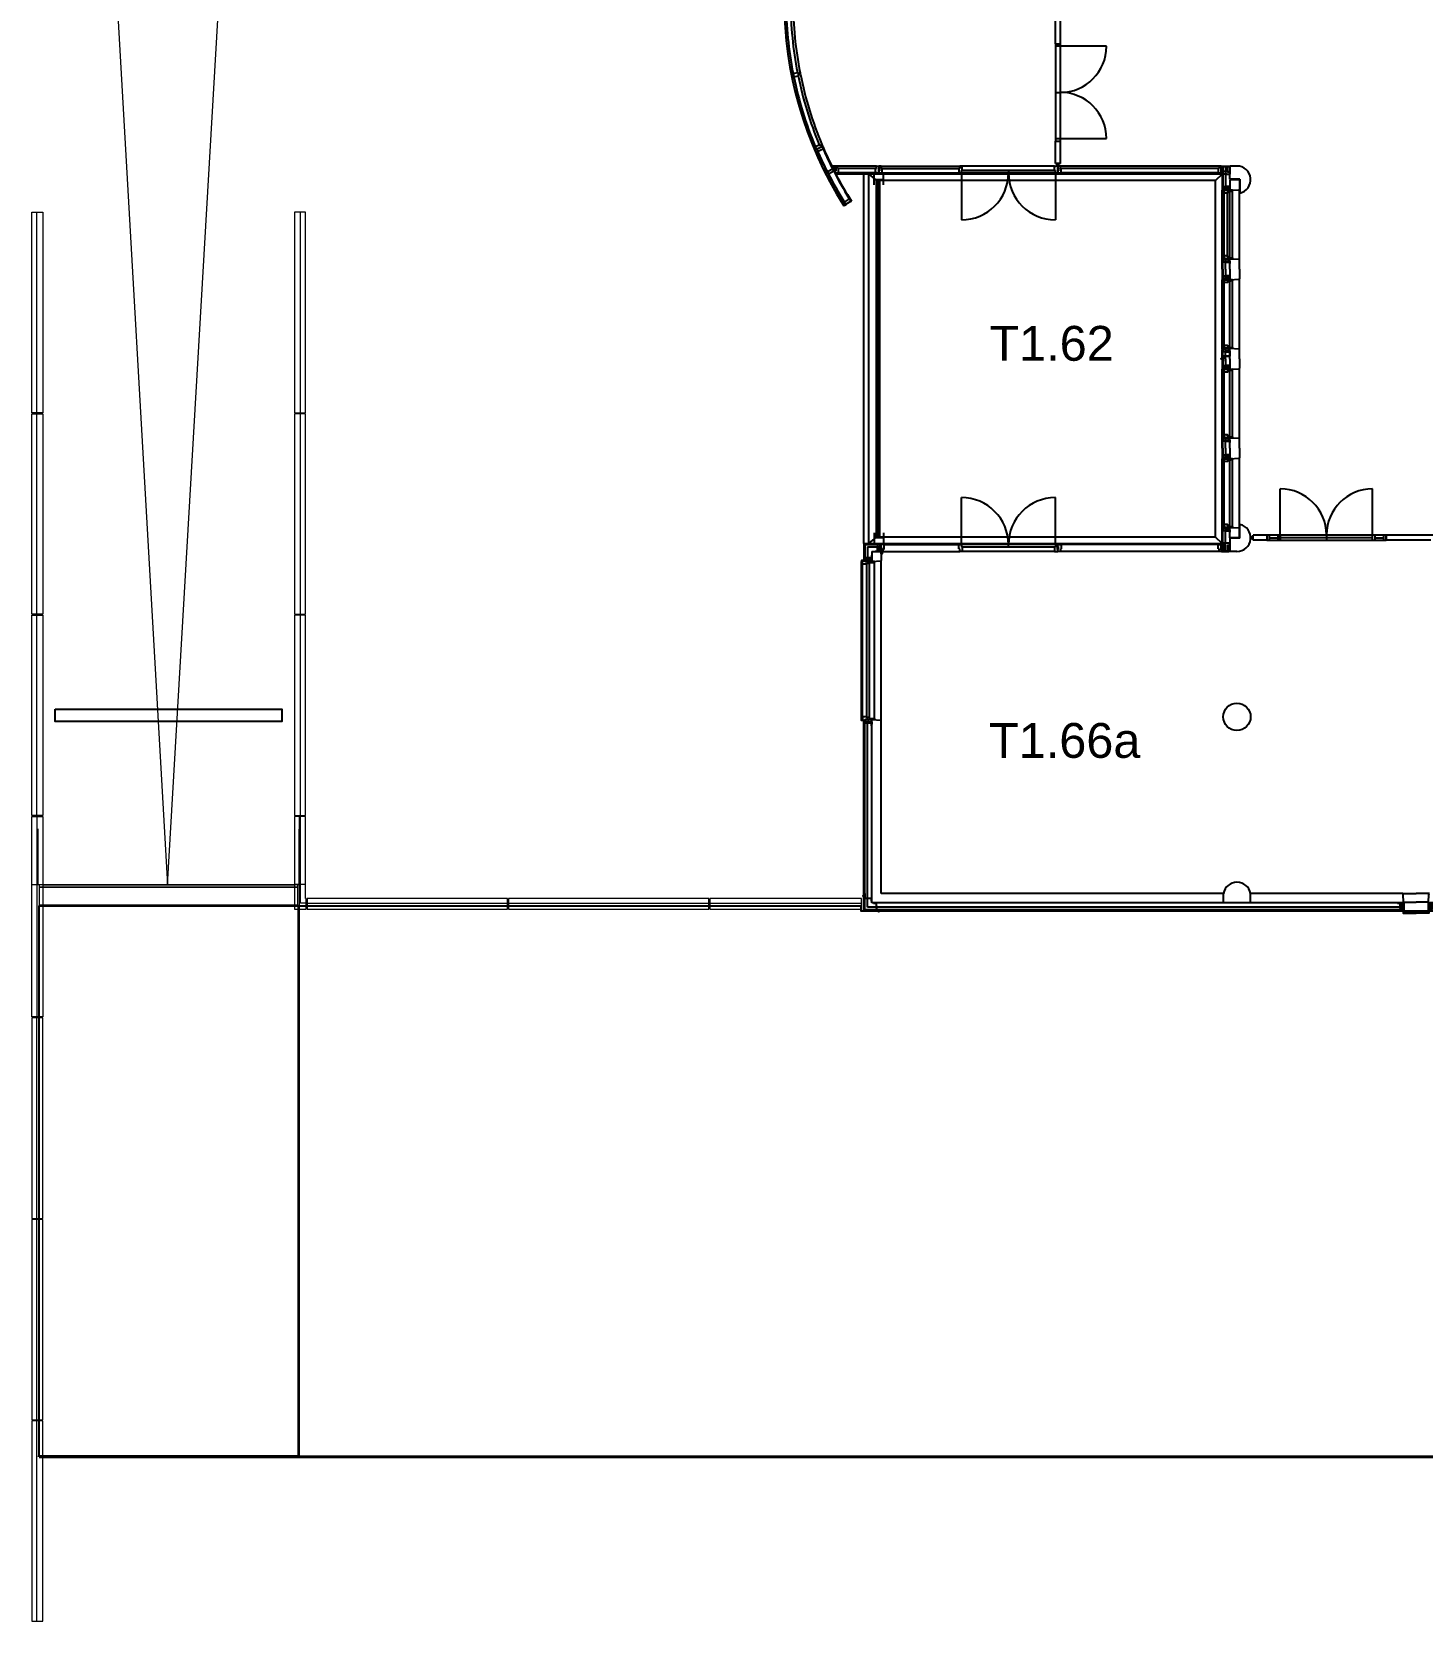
# Model space of a CAD drawing. Header units: millimetres. Extents: x 23647 to 142943, y 5934 to 71269.
# Drawn here: x 23647 to 51602, y 5934 to 37894 of the extents above; entities that cross this region are included whole.
import ezdxf
from ezdxf.enums import TextEntityAlignment as Align

# ---------------------------------------------------------------- set-up
doc = ezdxf.new("R2010")
doc.units = ezdxf.units.MM
doc.layers.get('0').update_dxf_attribs({"linetype": 'CONTINUOUS'})
for name, color, linetype in [('AL2100_BUITENWANDEN', 3, 'CONTINUOUS'), ('AL2200_BINNENWANDEN', 2, 'CONTINUOUS'), ('AL2400_TRAPPEN', 1, 'CONTINUOUS'), ('AL2700_DAKEN', 8, 'CONTINUOUS'), ('AL2800_KONSTRUKTIES', 1, 'CONTINUOUS'), ('AL3100_BUITENWANDOPENING', 1, 'CONTINUOUS'), ('AL3200_BINNENWANDOPENING', 1, 'CONTINUOUS'), ('AL3500_TOEBEHOREN-KOZIJNEN', 1, 'CONTINUOUS'), ('AL4600_RUIMTENUMMERS', 2, 'CONTINUOUS')]:
    doc.layers.add(name, color=color, linetype=linetype)
doc.layers.add('AL2300-VLOEREN', color=8, linetype='CONTINUOUS', lineweight=0)
doc.layers.add('AL9000-TERREIN', color=8, linetype='CONTINUOUS', lineweight=0)
doc.styles.add('Arial', font='arial.ttf')

# ---------------------------------------------------------------- blocks, each defined once
blk = doc.blocks.new('23E')
at = {"layer": 'AL2100_BUITENWANDEN'}
for p, q in [((-260, -10), (-270, 0)), ((-312.5, -272.5), (-332.5, -272.5)), ((-250, -190), (-260, -10)), ((-300, -327), (-300, -350)), ((-300, -350), (-280, -327)), ((-300, -327), (-280, -350)), ((-280, -327), (-280, -350)), ((-270, -332), (-270, -350)), ((-240, -400), (0, -400))]:
    blk.add_line(p, q, dxfattribs=at)
for points in [[(-375, -195), (-325, -195), (-325, -295)], [(-320, -250), (-320, -327), (-260, -327)], [(-285, -303), (-260, -303), (-260, -400), (-240, -400)]]:
    blk.add_lwpolyline(points, dxfattribs=at)
at = {"layer": 'AL3100_BUITENWANDOPENING'}
for p, q in [((-270, 0), (0, 0)), ((-247, -180), (0, -180)), ((-210, -379), (0, -379))]:
    blk.add_line(p, q, dxfattribs=at)
for points in [[(-295, -240), (-298, -240), (-298, -193), (-345, -193), (-345, -190), (-295, -190)], [(-295, -300), (-295, -190), (-280, -190), (-280, -200), (-265, -200), (-265, -190), (-250, -190), (-250, -210), (-260, -210), (-260, -220), (-250, -220), (-250, -300)], [(-210, -379), (-250, -379), (-250, -180), (-247, -180), (-247, -376), (-210, -376)]]:
    blk.add_lwpolyline(points, close=True, dxfattribs=at)
at = {"layer": 'AL3500_TOEBEHOREN-KOZIJNEN'}
blk.add_lwpolyline([(-265, -200), (-265, -190), (-280, -190), (-280, -200)], close=True, dxfattribs=at)
blk = doc.blocks.new('AH28HA20')
for points in [[(-100, 95), (100, 95)], [(0, -95), (0, 95)], [(-100, -95), (100, -95)]]:
    blk.add_lwpolyline(points)
blk = doc.blocks.new('23-1')
for p, q in [((-42.5, -279.5), (-22.5, -300)), ((-42.5, -300), (-22.5, -279.5)), ((-42.5, -279.5), (-42.5, -300)), ((-22.5, -279.5), (-22.5, -300)), ((-15, -282), (-15, -300)), ((15, -282), (15, -300)), ((22.5, -279.5), (22.5, -300)), ((42.5, -279.5), (22.5, -300)), ((22.5, -279.5), (42.5, -300)), ((42.5, -222.5), (62.5, -222.5)), ((42.5, -279.5), (42.5, -300))]:
    blk.add_line(p, q)
for points in [[(50, -200), (50, -277), (-50, -277)], [(105, -145), (55, -145), (55, -245)]]:
    blk.add_lwpolyline(points)
blk.add_lwpolyline([(-50, -279.5), (-5, -279.5), (-5, -316, 0.4142136), (-1, -320), (1, -320, 0.4142136), (5, -316), (5, -279.5), (50, -279.5)], format="xyb")

msp = doc.modelspace()

# ---------------------------------------------------------------- linework, layer by layer
at = {"layer": 'AL2100_BUITENWANDEN'}
for p, q in [((47647, 35184), (47647, 34754)), ((47737, 34929), (47737, 35194)), ((47877, 35194), (47737, 35194)), ((40377, 27604), (40377, 35034)), ((40662, 34919), (40662, 27719)), ((40692, 34919), (40692, 27719)), ((47595, 35069), (47577, 35069)), ((47577, 35039), (47600, 35059)), ((47600, 35039), (47577, 35059)), ((47600, 35059), (47577, 35059)), ((47600, 35039), (47577, 35039)), ((47595, 35069), (47595, 34739)), ((47602, 35094), (47647, 35094)), ((47654, 35036), (47654, 35016)), ((47937, 34929), (47737, 34929)), ((47927, 34919), (47737, 34919)), ((47737, 34919), (47737, 34709)), ((47927, 34919), (47927, 34729)), ((47937, 34929), (47937, 34650)), ((47600, 34769), (47577, 34749)), ((47577, 34769), (47600, 34749)), ((47600, 34769), (47577, 34769)), ((47600, 34749), (47577, 34749)), ((47595, 34739), (47577, 34739)), ((47577, 33329), (47577, 34709)), ((47654, 34771), (47654, 34791)), ((47737, 34709), (47917, 34719)), ((47917, 34719), (47927, 34729)), ((47927, 33309), (47927, 34729)), ((47595, 33299), (47577, 33299)), ((47600, 33269), (47577, 33289)), ((47577, 33269), (47600, 33289)), ((47600, 33289), (47577, 33289)), ((47600, 33269), (47577, 33269)), ((47595, 33119), (47595, 33299)), ((47647, 33119), (47647, 33284)), ((47654, 33266), (47654, 33246)), ((47737, 33329), (47917, 33319)), ((47737, 33119), (47737, 33329)), ((47917, 33319), (47927, 33309)), ((47927, 33119), (47927, 33309)), ((47600, 32969), (47577, 32969)), ((47577, 32969), (47600, 32949)), ((47600, 32969), (47577, 32949)), ((47600, 32949), (47577, 32949)), ((47595, 32939), (47577, 32939)), ((47595, 33119), (47595, 32939)), ((47647, 33119), (47647, 32954)), ((47654, 32971), (47654, 32991)), ((47737, 33119), (47737, 32909)), ((47917, 32919), (47927, 32929)), ((47927, 33119), (47927, 32929)), ((47927, 31509), (47927, 32929)), ((47577, 31529), (47577, 32909)), ((47737, 32909), (47917, 32919)), ((47595, 31499), (47577, 31499)), ((47600, 31469), (47577, 31489)), ((47577, 31469), (47600, 31489)), ((47600, 31489), (47577, 31489)), ((47600, 31469), (47577, 31469)), ((47597, 31341), (47577, 31361)), ((47597, 31361), (47577, 31341)), ((47597, 31361), (47577, 31361)), ((47597, 31341), (47577, 31341)), ((47595, 31334), (47577, 31334)), ((47595, 31334), (47595, 31499)), ((47647, 31319), (47647, 31484)), ((47654, 31466), (47654, 31446)), ((47654, 31361), (47654, 31381)), ((47654, 31376), (47654, 31356)), ((47737, 31529), (47917, 31519)), ((47737, 31319), (47737, 31529)), ((47917, 31519), (47927, 31509)), ((47927, 31319), (47927, 31509)), ((47595, 31304), (47577, 31304)), ((47597, 31296), (47577, 31296)), ((47577, 31276), (47597, 31296)), ((47597, 31276), (47577, 31296)), ((47597, 31276), (47577, 31276)), ((47600, 31169), (47577, 31169)), ((47577, 31169), (47600, 31149)), ((47600, 31169), (47577, 31149)), ((47600, 31149), (47577, 31149)), ((47595, 31139), (47577, 31139)), ((47577, 29729), (47577, 31109)), ((47595, 31304), (47595, 31139)), ((47647, 31319), (47647, 31154)), ((47654, 31171), (47654, 31191)), ((47737, 31319), (47737, 31109)), ((47737, 31109), (47917, 31119)), ((47917, 31119), (47927, 31129)), ((47927, 31319), (47927, 31129)), ((47927, 29709), (47927, 31129)), ((47737, 29729), (47917, 29719)), ((47737, 29519), (47737, 29729)), ((47595, 29699), (47577, 29699)), ((47600, 29669), (47577, 29689)), ((47577, 29669), (47600, 29689)), ((47600, 29689), (47577, 29689)), ((47600, 29669), (47577, 29669)), ((47595, 29519), (47595, 29699)), ((47595, 29519), (47595, 29339)), ((47647, 29519), (47647, 29684)), ((47647, 29519), (47647, 29354)), ((47654, 29666), (47654, 29646)), ((47737, 29519), (47737, 29309)), ((47917, 29719), (47927, 29709)), ((47927, 29519), (47927, 29709)), ((47927, 29519), (47927, 29329)), ((47600, 29369), (47577, 29369)), ((47577, 29369), (47600, 29349)), ((47600, 29369), (47577, 29349)), ((47600, 29349), (47577, 29349)), ((47595, 29339), (47577, 29339)), ((47654, 29371), (47654, 29391)), ((47737, 29309), (47917, 29319)), ((47917, 29319), (47927, 29329)), ((47927, 27909), (47927, 29329)), ((47595, 27899), (47577, 27899)), ((47600, 27889), (47577, 27889)), ((47577, 27869), (47600, 27889)), ((47600, 27869), (47577, 27889)), ((47600, 27869), (47577, 27869)), ((47595, 27569), (47595, 27899)), ((47647, 27454), (47647, 27884)), ((47654, 27866), (47654, 27846)), ((47737, 27719), (47737, 27929)), ((47737, 27929), (47917, 27919)), ((47917, 27919), (47927, 27909)), ((47927, 27719), (47927, 27909)), ((47937, 27709), (47937, 27987)), ((40377, 27604), (40377, 27274)), ((40377, 27604), (40697, 27604)), ((40395, 27586), (40395, 27274)), ((40395, 27586), (40697, 27586)), ((40447, 27534), (40447, 27289)), ((40447, 27534), (40682, 27534)), ((40664, 27526), (40644, 27526)), ((40667, 27581), (40667, 27604)), ((40667, 27581), (40687, 27604)), ((40667, 27604), (40687, 27581)), ((40687, 27581), (40687, 27604)), ((40697, 27586), (40697, 27604)), ((40727, 27604), (47577, 27604)), ((47600, 27599), (47577, 27599)), ((47600, 27599), (47577, 27579)), ((47577, 27599), (47600, 27579)), ((47600, 27579), (47577, 27579)), ((47595, 27569), (47577, 27569)), ((47602, 27544), (47647, 27544)), ((47654, 27601), (47654, 27621)), ((47927, 27719), (47737, 27719)), ((47737, 27709), (47737, 27444)), ((47937, 27709), (47737, 27709)), ((40327, 24064), (40327, 27244)), ((40400, 27304), (40377, 27284)), ((40377, 27304), (40400, 27284)), ((40400, 27304), (40377, 27304)), ((40400, 27284), (40377, 27284)), ((40395, 27274), (40377, 27274)), ((40454, 27306), (40454, 27326)), ((40537, 27444), (40537, 27244)), ((40537, 27444), (40727, 27444)), ((40537, 27244), (40717, 27254)), ((40717, 27254), (40727, 27264)), ((40727, 27444), (40727, 27264)), ((40727, 24044), (40727, 27264)), ((47877, 27444), (47737, 27444)), ((40395, 24034), (40377, 24034)), ((40377, 20534), (40377, 24034)), ((40400, 24004), (40377, 24024)), ((40377, 24004), (40400, 24024)), ((40400, 24024), (40377, 24024)), ((40400, 24004), (40377, 24004)), ((40395, 20534), (40395, 24034)), ((40447, 20289), (40447, 24019)), ((40454, 24001), (40454, 23981)), ((40537, 24064), (40717, 24054)), ((40537, 20379), (40537, 24064)), ((40717, 24054), (40727, 24044)), ((40727, 20569), (40727, 24044)), ((40377, 20219), (40377, 20504)), ((40395, 20237), (40395, 20504)), ((47606, 20569), (40727, 20569)), ((47606, 20379), (47606, 20569)), ((51207, 20569), (48147, 20569)), ((48147, 20379), (48147, 20569)), ((40662, 20219), (40377, 20219)), ((40662, 20237), (40395, 20237)), ((51182, 20289), (40447, 20289)), ((47606, 20379), (40537, 20379)), ((51207, 20237), (40692, 20237)), ((51207, 20219), (40692, 20219)), ((48147, 20379), (47606, 20379)), ((51227, 20379), (48147, 20379))]:
    msp.add_line(p, q, dxfattribs=at)
for points in [[(47577, 35069), (47577, 34739)], [(47677, 35029), (47600, 35029), (47600, 35079)], [(47732, 34974), (47732, 35024), (47632, 35024)], [(47644, 34754), (47644, 34729), (47577, 34729), (47577, 34709)], [(47677, 34779), (47600, 34779), (47600, 34729)], [(47732, 34834), (47732, 34784), (47632, 34784)], [(47644, 33284), (47644, 33309), (47577, 33309), (47577, 33329)], [(47577, 33119), (47577, 33299)], [(47677, 33259), (47600, 33259), (47600, 33309)], [(47732, 33204), (47732, 33254), (47632, 33254)], [(47577, 33119), (47577, 32939)], [(47644, 32954), (47644, 32929), (47577, 32929), (47577, 32909)], [(47677, 32979), (47600, 32979), (47600, 32929)], [(47732, 33034), (47732, 32984), (47632, 32984)], [(47644, 31484), (47644, 31509), (47577, 31509), (47577, 31529)], [(47577, 31334), (47577, 31499)], [(47677, 31459), (47600, 31459), (47600, 31509)], [(47677, 31369), (47600, 31369), (47600, 31269)], [(47732, 31404), (47732, 31454), (47632, 31454)], [(47732, 31424), (47732, 31374), (47632, 31374)], [(47732, 31314), (47732, 31364), (47632, 31364)], [(47577, 31304), (47577, 31139)], [(47644, 31154), (47644, 31129), (47577, 31129), (47577, 31109)], [(47677, 31179), (47600, 31179), (47600, 31129)], [(47732, 31234), (47732, 31184), (47632, 31184)], [(47644, 29684), (47644, 29709), (47577, 29709), (47577, 29729)], [(47577, 29519), (47577, 29699)], [(47577, 29519), (47577, 29339)], [(47677, 29659), (47600, 29659), (47600, 29709)], [(47732, 29604), (47732, 29654), (47632, 29654)], [(47732, 29434), (47732, 29384), (47632, 29384)], [(47644, 29354), (47644, 29329), (47577, 29329), (47577, 29309)], [(47677, 29379), (47600, 29379), (47600, 29329)], [(47644, 27884), (47644, 27909), (47577, 27909), (47577, 27929)], [(47577, 27569), (47577, 27899)], [(47677, 27859), (47600, 27859), (47600, 27909)], [(47732, 27804), (47732, 27854), (47632, 27854)], [(40602, 27449), (40652, 27449), (40652, 27549)], [(40657, 27504), (40657, 27581), (40707, 27581)], [(40682, 27537), (40707, 27537), (40707, 27604), (40727, 27604)], [(47677, 27609), (47600, 27609), (47600, 27559)], [(47732, 27664), (47732, 27614), (47632, 27614)], [(40404, 27289), (40404, 27264), (40327, 27264), (40327, 27244)], [(40477, 27314), (40400, 27314), (40400, 27264)], [(40532, 27369), (40532, 27319), (40432, 27319)], [(40404, 24019), (40404, 24044), (40327, 24044), (40327, 24064)], [(40477, 23994), (40400, 23994), (40400, 24044)], [(40532, 23939), (40532, 23989), (40432, 23989)]]:
    msp.add_lwpolyline(points, dxfattribs=at)
msp.add_lwpolyline([(47597, 31269), (47597, 31314), (47561, 31314, -0.414214), (47557, 31318), (47557, 31320, -0.414214), (47561, 31324), (47597, 31324), (47597, 31369)], format="xyb", dxfattribs=at)
msp.add_circle((47877, 24119), 275, dxfattribs=at)
for centre, start, end in [((47877, 34919), 282.6023, 90), ((47877, 27719), 270, 77.3977), ((47877, 20519), 10.4757, 169.5243)]:
    msp.add_arc(centre, 275, start, end, dxfattribs=at)
at = {"layer": 'AL2200_BINNENWANDEN'}
for p, q in [((44226, 37652), (44226, 38844)), ((44326, 37652), (44326, 38844)), ((44226, 37652), (44326, 37652)), ((44226, 35244), (44226, 35697)), ((44226, 35697), (44326, 35697)), ((44326, 35244), (44326, 35697)), ((44326, 35244), (44226, 35244)), ((44258, 35194), (44258, 35244)), ((44294, 35193), (44294, 35244)), ((48202, 27737), (48151, 27737)), ((48202, 27701), (48151, 27701)), ((48477, 27769), (48202, 27769)), ((48202, 27669), (48202, 27769)), ((48477, 27669), (48202, 27669)), ((48477, 27769), (48477, 27669)), ((53552, 27769), (50877, 27769)), ((50877, 27769), (50877, 27669)), ((51777, 27669), (50877, 27669))]:
    msp.add_line(p, q, dxfattribs=at)
at = {"layer": 'AL2300-VLOEREN'}
msp.add_line((23767, 9254), (29027, 9254), dxfattribs=at)
for points in [[(29027, 9254), (29027, 20741), (29027, 22134)], [(23797, 20741), (23777, 20741), (23777, 21866)], [(29017, 21861), (29017, 20741), (28997, 20741)], [(28997, 20691), (28997, 20741), (23797, 20741), (23797, 20691), (28997, 20691)], [(28997, 20339), (28997, 20691), (23797, 20691), (23797, 20339), (28997, 20339)], [(28997, 20339), (28997, 9254)], [(61917, 20219), (69577, 20219), (69577, 9169), (69367, 9169), (69367, 9254), (28997, 9254)], [(29027, 9254), (109430, 9254)]]:
    msp.add_lwpolyline(points, dxfattribs=at)
at = {"layer": 'AL2400_TRAPPEN'}
msp.add_line((47577, 34869), (47577, 27869), dxfattribs=at)
at = {"layer": 'AL2700_DAKEN'}
for p, q in [((40477, 27604), (40477, 35034)), ((40477, 35034), (40627, 34905)), ((40627, 27733), (40627, 34905)), ((40662, 34905), (40627, 34905)), ((47448, 34905), (40692, 34905)), ((47577, 35034), (47448, 34905)), ((47448, 27733), (47448, 34905)), ((40477, 27604), (40627, 27733)), ((40662, 27733), (40627, 27733)), ((47448, 27733), (40692, 27733)), ((47577, 27604), (47448, 27733))]:
    msp.add_line(p, q, dxfattribs=at)
at = {"layer": 'AL2800_KONSTRUKTIES', "ltscale": 0.2}
msp.add_lwpolyline([(24117, 24274), (28677, 24274), (28677, 24024), (24117, 24024)], close=True, dxfattribs=at)
at = {"layer": 'AL2800_KONSTRUKTIES', "color": 9}
for points in [[(28997, 9254), (23797, 9254), (23797, 20319), (40317, 20319), (40317, 20219), (55377, 20219), (55377, 20319), (61917, 20319), (61917, 20219)], [(23797, 9234), (69347, 9234), (69347, 9149), (95097, 9149)]]:
    msp.add_lwpolyline(points, dxfattribs=at)
at = {"layer": 'AL3100_BUITENWANDOPENING'}
for p, q in [((38954, 37056), (39040, 37073)), ((38967, 36990), (39053, 37008)), ((39043, 37057), (39094, 37067)), ((39050, 37024), (39100, 37034)), ((39397, 35587), (39478, 35622)), ((39423, 35525), (39433, 35529)), ((39427, 35516), (39437, 35520)), ((39429, 35539), (39538, 35585)), ((39448, 35493), (39558, 35539)), ((39485, 35606), (39532, 35626)), ((39542, 35576), (39551, 35580)), ((39546, 35567), (39555, 35571)), ((39789, 35194), (39729, 35194)), ((39734, 35184), (39809, 35095)), ((39799, 35184), (39734, 35184)), ((39799, 35184), (39779, 35095)), ((39789, 35194), (39789, 35184)), ((39849, 35194), (39799, 35194)), ((39799, 35194), (39799, 35154)), ((40627, 35194), (39849, 35194)), ((39849, 35143), (39849, 35194)), ((40627, 35194), (40677, 35194)), ((40627, 35143), (40627, 35194)), ((40677, 35194), (40677, 35154)), ((40727, 35194), (40677, 35194)), ((40727, 35194), (42305, 35194)), ((40727, 35143), (40727, 35194)), ((42355, 35194), (42305, 35194)), ((42305, 35194), (42305, 35143)), ((44210, 35194), (42355, 35194)), ((42355, 35106), (42355, 35194)), ((44210, 35106), (44210, 35194)), ((44210, 35194), (44277, 35194)), ((44327, 35194), (44277, 35194)), ((44277, 35194), (44277, 35154)), ((47517, 35194), (44327, 35194)), ((44327, 35143), (44327, 35194)), ((47557, 35194), (47517, 35194)), ((47517, 35194), (47517, 35143)), ((47557, 35174), (47557, 35194)), ((47567, 35174), (47557, 35174)), ((47557, 35074), (47557, 35164)), ((47557, 35164), (47567, 35164)), ((47567, 35194), (47722, 35194)), ((47567, 35194), (47567, 35184)), ((47567, 35184), (47722, 35184)), ((47567, 35164), (47567, 35174)), ((47722, 35184), (47722, 35194)), ((39748, 35132), (39642, 35078)), ((39771, 35088), (39665, 35034)), ((39799, 35095), (39779, 35095)), ((39809, 35154), (39799, 35154)), ((39799, 35095), (39799, 35055)), ((39799, 35095), (39809, 35095)), ((39799, 35055), (39866, 35055)), ((39809, 35154), (39809, 35095)), ((47577, 35034), (39810, 35034)), ((39866, 35143), (39849, 35143)), ((40610, 35143), (39866, 35143)), ((39866, 35055), (39866, 35143)), ((40610, 35055), (39866, 35055)), ((40610, 35055), (40610, 35143)), ((40610, 35143), (40627, 35143)), ((40677, 35055), (40610, 35055)), ((40667, 35154), (40667, 35095)), ((40667, 35154), (40677, 35154)), ((40677, 35095), (40667, 35095)), ((40687, 35154), (40677, 35154)), ((40677, 35095), (40677, 35055)), ((40677, 35095), (40687, 35095)), ((40677, 35055), (40744, 35055)), ((40687, 35154), (40687, 35095)), ((40744, 35143), (40727, 35143)), ((40744, 35143), (42288, 35143)), ((40744, 35055), (40744, 35143)), ((40744, 35055), (42288, 35055)), ((42288, 35143), (42288, 35055)), ((42305, 35143), (42288, 35143)), ((42288, 35055), (42338, 35055)), ((42338, 35055), (42338, 35106)), ((42338, 35106), (42355, 35106)), ((44227, 35055), (42338, 35055)), ((42338, 35055), (42338, 34110)), ((44210, 35106), (42355, 35106)), ((43282, 35106), (43282, 35055)), ((44227, 35106), (44210, 35106)), ((44227, 35055), (44227, 35106)), ((44277, 35055), (44227, 35055)), ((44227, 35055), (44227, 34110)), ((44267, 35154), (44267, 35095)), ((44267, 35154), (44277, 35154)), ((44277, 35095), (44267, 35095)), ((44287, 35154), (44277, 35154)), ((44277, 35095), (44287, 35095)), ((44277, 35095), (44277, 35055)), ((44277, 35055), (44344, 35055)), ((44287, 35154), (44287, 35095)), ((44344, 35143), (44327, 35143)), ((47500, 35143), (44344, 35143)), ((44344, 35055), (44344, 35143)), ((47500, 35055), (44344, 35055)), ((47500, 35143), (47500, 35055)), ((47517, 35143), (47500, 35143)), ((47500, 35055), (47567, 35055)), ((47567, 35074), (47557, 35074)), ((47567, 35055), (47567, 35074)), ((39985, 34471), (40086, 34534)), ((47623, 33386), (47623, 34652)), ((47686, 33386), (47686, 34652)), ((47737, 33369), (47737, 34669)), ((47787, 33347), (47787, 34690)), ((40008, 34415), (39973, 34394)), ((40008, 34415), (40017, 34421)), ((40011, 34429), (40113, 34491)), ((40025, 34426), (40110, 34478)), ((40118, 34483), (40127, 34488)), ((47623, 31586), (47623, 32852)), ((47737, 31569), (47737, 32869)), ((47787, 31547), (47787, 32890)), ((47623, 29786), (47623, 31052)), ((47737, 29769), (47737, 31069)), ((47787, 29747), (47787, 31090)), ((47577, 27929), (47577, 29309)), ((47623, 27986), (47623, 29252)), ((47737, 27969), (47737, 29269)), ((47787, 27947), (47787, 29290)), ((42338, 27583), (42338, 28527)), ((44227, 27583), (44227, 28527)), ((40784, 27583), (42288, 27583)), ((42288, 27583), (42338, 27583)), ((42288, 27495), (42288, 27583)), ((42305, 27495), (42288, 27495)), ((42305, 27444), (42305, 27495)), ((44227, 27583), (42338, 27583)), ((42338, 27583), (42338, 27532)), ((42338, 27532), (42355, 27532)), ((44210, 27532), (42355, 27532)), ((42355, 27532), (42355, 27444)), ((43282, 27532), (43282, 27583)), ((44227, 27532), (44210, 27532)), ((44210, 27532), (44210, 27444)), ((44227, 27583), (44227, 27532)), ((44277, 27583), (44227, 27583)), ((44277, 27543), (44267, 27543)), ((44267, 27484), (44267, 27543)), ((44277, 27543), (44277, 27583)), ((44277, 27583), (44344, 27583)), ((44277, 27543), (44287, 27543)), ((44287, 27484), (44287, 27543)), ((44344, 27495), (44327, 27495)), ((44327, 27495), (44327, 27444)), ((47500, 27583), (44344, 27583)), ((44344, 27583), (44344, 27495)), ((47500, 27583), (47567, 27583)), ((47500, 27495), (47500, 27583)), ((47517, 27495), (47500, 27495)), ((47517, 27444), (47517, 27495)), ((47567, 27564), (47557, 27564)), ((47557, 27564), (47557, 27474)), ((47567, 27583), (47567, 27564)), ((40348, 24121), (40348, 27187)), ((40436, 24121), (40436, 27187)), ((40537, 27241), (40487, 27241)), ((40487, 27225), (40587, 27225)), ((40487, 24104), (40487, 27204)), ((40587, 27244), (40537, 27241)), ((40587, 27225), (40587, 27244)), ((40587, 24082), (40587, 27225)), ((40767, 27444), (42305, 27444)), ((42355, 27444), (42305, 27444)), ((44210, 27444), (42355, 27444)), ((44210, 27444), (44277, 27444)), ((44267, 27484), (44277, 27484)), ((44277, 27444), (44277, 27484)), ((44287, 27484), (44277, 27484)), ((44327, 27444), (44277, 27444)), ((47517, 27444), (44327, 27444)), ((47557, 27444), (47517, 27444)), ((47557, 27474), (47567, 27474)), ((47567, 27464), (47557, 27464)), ((47557, 27464), (47557, 27444)), ((47567, 27474), (47567, 27464)), ((47567, 27454), (47722, 27454)), ((47567, 27444), (47567, 27454)), ((47567, 27444), (47722, 27444)), ((47722, 27454), (47722, 27444)), ((40487, 24082), (40587, 24082)), ((40537, 24067), (40487, 24067)), ((40587, 24063), (40537, 24067)), ((40587, 24082), (40587, 24063))]:
    msp.add_line(p, q, dxfattribs=at)
for points in [[(47557, 35174), (47567, 35174), (47567, 35164), (47557, 35164), (47557, 35079), (47602, 35079), (47602, 35184), (47557, 35184)], [(47737, 35079), (47687, 35079), (47687, 35184), (47737, 35184)], [(47737, 35029), (47734, 35029), (47734, 35076), (47687, 35076), (47687, 35079), (47737, 35079)], [(47642, 34719), (47642, 34709), (47707, 34709), (47707, 34719), (47717, 34719), (47717, 34709), (47737, 34709), (47737, 34669), (47686, 34669), (47686, 34652), (47623, 34652), (47623, 34719)], [(47647, 34754), (47737, 34754), (47737, 34739), (47727, 34739), (47727, 34724), (47737, 34724), (47737, 34709), (47717, 34709), (47717, 34719), (47707, 34719), (47707, 34709), (47647, 34709)], [(47687, 34754), (47687, 34757), (47734, 34757), (47734, 34804), (47737, 34804), (47737, 34754)], [(47737, 34690), (47787, 34690), (47787, 34709), (47737, 34706)], [(47642, 33319), (47642, 33329), (47707, 33329), (47707, 33319), (47717, 33319), (47717, 33329), (47737, 33329), (47737, 33369), (47686, 33369), (47686, 33386), (47623, 33386), (47623, 33319)], [(47647, 33284), (47737, 33284), (47737, 33299), (47727, 33299), (47727, 33314), (47737, 33314), (47737, 33329), (47717, 33329), (47717, 33319), (47707, 33319), (47707, 33329), (47647, 33329)], [(47687, 33284), (47687, 33281), (47734, 33281), (47734, 33234), (47737, 33234), (47737, 33284)], [(47737, 33347), (47787, 33347), (47787, 33328), (47737, 33332)], [(47647, 32954), (47737, 32954), (47737, 32939), (47727, 32939), (47727, 32924), (47737, 32924), (47737, 32909), (47717, 32909), (47717, 32919), (47707, 32919), (47707, 32909), (47647, 32909)], [(47687, 32954), (47687, 32957), (47734, 32957), (47734, 33004), (47737, 33004), (47737, 32954)], [(47642, 32919), (47642, 32909), (47707, 32909), (47707, 32919), (47717, 32919), (47717, 32909), (47737, 32909), (47737, 32869), (47686, 32869), (47686, 32852), (47623, 32852), (47623, 32919)], [(47737, 32890), (47787, 32890), (47787, 32909), (47737, 32906)], [(47642, 31519), (47642, 31529), (47707, 31529), (47707, 31519), (47717, 31519), (47717, 31529), (47737, 31529), (47737, 31569), (47686, 31569), (47686, 31586), (47623, 31586), (47623, 31519)], [(47647, 31484), (47737, 31484), (47737, 31499), (47727, 31499), (47727, 31514), (47737, 31514), (47737, 31529), (47717, 31529), (47717, 31519), (47707, 31519), (47707, 31529), (47647, 31529)], [(47687, 31484), (47687, 31481), (47734, 31481), (47734, 31434), (47737, 31434), (47737, 31484)], [(47737, 31547), (47787, 31547), (47787, 31528), (47737, 31532)], [(47642, 31119), (47642, 31109), (47707, 31109), (47707, 31119), (47717, 31119), (47717, 31109), (47737, 31109), (47737, 31069), (47686, 31069), (47686, 31052), (47623, 31052), (47623, 31119)], [(47647, 31154), (47737, 31154), (47737, 31139), (47727, 31139), (47727, 31124), (47737, 31124), (47737, 31109), (47717, 31109), (47717, 31119), (47707, 31119), (47707, 31109), (47647, 31109)], [(47687, 31154), (47687, 31157), (47734, 31157), (47734, 31204), (47737, 31204), (47737, 31154)], [(47737, 31090), (47787, 31090), (47787, 31109), (47737, 31106)], [(47642, 29719), (47642, 29729), (47707, 29729), (47707, 29719), (47717, 29719), (47717, 29729), (47737, 29729), (47737, 29769), (47686, 29769), (47686, 29786), (47623, 29786), (47623, 29719)], [(47647, 29684), (47737, 29684), (47737, 29699), (47727, 29699), (47727, 29714), (47737, 29714), (47737, 29729), (47717, 29729), (47717, 29719), (47707, 29719), (47707, 29729), (47647, 29729)], [(47737, 29747), (47787, 29747), (47787, 29728), (47737, 29732)], [(47687, 29684), (47687, 29681), (47734, 29681), (47734, 29634), (47737, 29634), (47737, 29684)], [(47687, 29354), (47687, 29357), (47734, 29357), (47734, 29404), (47737, 29404), (47737, 29354)], [(47642, 29319), (47642, 29309), (47707, 29309), (47707, 29319), (47717, 29319), (47717, 29309), (47737, 29309), (47737, 29269), (47686, 29269), (47686, 29252), (47623, 29252), (47623, 29319)], [(47647, 29354), (47737, 29354), (47737, 29339), (47727, 29339), (47727, 29324), (47737, 29324), (47737, 29309), (47717, 29309), (47717, 29319), (47707, 29319), (47707, 29309), (47647, 29309)], [(47737, 29290), (47787, 29290), (47787, 29309), (47737, 29306)], [(47642, 27919), (47642, 27929), (47707, 27929), (47707, 27919), (47717, 27919), (47717, 27929), (47737, 27929), (47737, 27969), (47686, 27969), (47686, 27986), (47623, 27986), (47623, 27919)], [(47647, 27884), (47737, 27884), (47737, 27899), (47727, 27899), (47727, 27914), (47737, 27914), (47737, 27929), (47717, 27929), (47717, 27919), (47707, 27919), (47707, 27929), (47647, 27929)], [(47687, 27884), (47687, 27881), (47734, 27881), (47734, 27834), (47737, 27834), (47737, 27884)], [(47737, 27947), (47787, 27947), (47787, 27928), (47737, 27932)], [(40682, 27494), (40679, 27494), (40679, 27447), (40632, 27447), (40632, 27444), (40682, 27444)], [(40682, 27534), (40682, 27444), (40697, 27444), (40697, 27454), (40712, 27454), (40712, 27444), (40727, 27444), (40727, 27464), (40717, 27464), (40717, 27474), (40727, 27474), (40727, 27534)], [(40717, 27539), (40727, 27539), (40727, 27474), (40717, 27474), (40717, 27464), (40727, 27464), (40727, 27444), (40767, 27444), (40767, 27495), (40784, 27495), (40784, 27583), (40717, 27583)], [(47557, 27464), (47567, 27464), (47567, 27474), (47557, 27474), (47557, 27559), (47602, 27559), (47602, 27454), (47557, 27454)], [(47737, 27609), (47734, 27609), (47734, 27562), (47687, 27562), (47687, 27559), (47737, 27559)], [(47737, 27559), (47687, 27559), (47687, 27454), (47737, 27454)], [(40402, 27254), (40402, 27244), (40457, 27244), (40457, 27254), (40467, 27254), (40467, 27244), (40487, 27244), (40487, 27204), (40436, 27204), (40436, 27187), (40348, 27187), (40348, 27254)], [(40407, 27289), (40537, 27289), (40537, 27274), (40527, 27274), (40527, 27259), (40537, 27259), (40537, 27244), (40467, 27244), (40467, 27254), (40457, 27254), (40457, 27244), (40407, 27244)], [(40487, 27289), (40487, 27292), (40534, 27292), (40534, 27339), (40537, 27339), (40537, 27289)], [(40745, 27444), (40745, 27394), (40727, 27394), (40727, 27444)], [(40402, 24054), (40402, 24064), (40457, 24064), (40457, 24054), (40467, 24054), (40467, 24064), (40487, 24064), (40487, 24104), (40436, 24104), (40436, 24121), (40348, 24121), (40348, 24054)], [(40407, 24019), (40537, 24019), (40537, 24034), (40527, 24034), (40527, 24049), (40537, 24049), (40537, 24064), (40467, 24064), (40467, 24054), (40457, 24054), (40457, 24064), (40407, 24064)], [(40487, 24019), (40487, 24016), (40534, 24016), (40534, 23969), (40537, 23969), (40537, 24019)]]:
    msp.add_lwpolyline(points, close=True, dxfattribs=at)
for centre, radius, start, end in [((46452, 38519), 7680, 147.516, 212.484), ((46452, 38519), 7639, 180.2701, 191.0373), ((46452, 38519), 7551, 180.2701, 191.0373), ((46452, 38519), 7500, 180.1452, 191.1625), ((46452, 38519), 7639, 191.0373, 191.5398), ((46452, 38519), 7639, 191.5398, 202.5658), ((46452, 38519), 7551, 191.0344, 191.1634), ((46452, 38519), 7551, 191.4138, 191.5427), ((46452, 38519), 7551, 191.5398, 202.5658), ((46452, 38519), 7500, 191.1625, 191.4146), ((46452, 38519), 7500, 191.4146, 202.6864), ((46452, 38519), 7639, 202.5658, 203.0683), ((46452, 38519), 7639, 203.1433, 212.489), ((46452, 38519), 7629, 202.9932, 212.4902), ((46452, 38519), 7551, 202.5599, 202.6889), ((46452, 38519), 7500, 202.6864, 203.0683), ((46452, 38519), 7510, 202.992, 212.5049), ((46452, 38519), 7500, 203.1447, 212.5062), ((42338, 35055), 944, 270, 0), ((44227, 35055), 944, 180, 270), ((46452, 38519), 7619, 212.4162, 212.4914), ((46452, 38519), 7520, 212.4275, 212.5037), ((42338, 27583), 944, 0, 90), ((44227, 27583), 944, 90, 180)]:
    msp.add_arc(centre, radius, start, end, dxfattribs=at)
at = {"layer": 'AL3200_BINNENWANDOPENING'}
for p, q in [((44226, 37652), (44326, 37652)), ((44226, 37652), (44226, 35697)), ((45253, 37602), (44226, 37602)), ((44326, 35697), (44326, 37652)), ((44226, 36675), (44326, 36675)), ((44226, 35747), (45253, 35747)), ((44226, 35697), (44326, 35697)), ((48749, 27669), (48749, 28703)), ((50604, 27669), (50604, 28703)), ((50877, 27769), (48477, 27769)), ((48477, 27769), (48477, 27669)), ((48477, 27669), (50877, 27669)), ((48527, 27769), (48527, 27669)), ((48527, 27719), (48699, 27719)), ((48699, 27769), (48699, 27669)), ((48749, 27776), (48749, 27669)), ((48749, 27722), (50604, 27722)), ((49677, 27776), (49677, 27669)), ((50654, 27669), (50654, 27769)), ((50654, 27719), (50827, 27719)), ((50827, 27669), (50827, 27769)), ((50877, 27669), (50877, 27769)), ((50877, 27669), (50877, 27769))]:
    msp.add_line(p, q, dxfattribs=at)
for centre, radius, start, end in [((44326, 37602), 928, 270, 0), ((44326, 35747), 928, 0, 90), ((48749, 27776), 927, 0, 90), ((50604, 27776), 927, 90, 180)]:
    msp.add_arc(centre, radius, start, end, dxfattribs=at)
at = {"layer": 'AL9000-TERREIN'}
for p, q in [((23747, 30234), (23747, 34264)), ((29047, 30234), (29047, 34264)), ((23747, 26184), (23747, 30214)), ((29047, 26184), (29047, 30214)), ((33232, 20369), (37262, 20369)), ((37282, 20369), (40327, 20369))]:
    msp.add_line(p, q, dxfattribs=at)
at = {"layer": 'AL9000-TERREIN', "color": 9}
for p, q in [((23747, 22134), (23747, 26164)), ((29047, 22134), (29047, 26164)), ((23747, 22114), (23747, 18084)), ((23867, 20741), (28927, 20741)), ((23867, 20741), (28927, 20741)), ((29182, 20369), (33212, 20369)), ((23747, 14034), (23747, 18064)), ((23747, 9984), (23747, 14014)), ((23747, 5934), (23747, 9964))]:
    msp.add_line(p, q, dxfattribs=at)
for points in [[(23867, 64639), (26372, 20741), (28927, 64639)], [(23647, 26164), (23867, 26164), (23867, 22134), (23647, 22134), (23647, 26164)], [(29147, 26164), (28927, 26164), (28927, 22134), (29147, 22134), (29147, 26164)], [(23647, 20749), (23647, 22114), (23867, 22114), (23867, 20749)], [(29147, 20749), (29147, 22114), (28927, 22114), (28927, 20749)], [(29162, 20369), (29047, 20369), (29047, 22114)], [(23867, 20749), (23867, 18084), (23647, 18084), (23647, 20749), (23867, 20749)], [(29162, 20249), (29162, 20469), (29147, 20469), (29147, 20749), (28927, 20749), (28927, 20249), (29162, 20249)]]:
    msp.add_lwpolyline(points, dxfattribs=at)
at = {"layer": 'AL9000-TERREIN'}
for points in [[(23647, 34264), (23867, 34264), (23867, 30234), (23647, 30234), (23647, 34264)], [(29147, 34264), (28927, 34264), (28927, 30234), (29147, 30234), (29147, 34264)], [(23647, 30214), (23867, 30214), (23867, 26184), (23647, 26184), (23647, 30214)], [(29147, 30214), (28927, 30214), (28927, 26184), (29147, 26184), (29147, 30214)]]:
    msp.add_lwpolyline(points, dxfattribs=at)
at = {"layer": 'AL9000-TERREIN', "color": 9}
for points in [[(29182, 20249), (33212, 20249), (33212, 20469), (29182, 20469)], [(23867, 14034), (23867, 18064), (23647, 18064), (23647, 14034)], [(23867, 9984), (23867, 14014), (23647, 14014), (23647, 9984)], [(23867, 5934), (23867, 9964), (23647, 9964), (23647, 5934)]]:
    msp.add_lwpolyline(points, close=True, dxfattribs=at)
at = {"layer": 'AL9000-TERREIN'}
for points in [[(33232, 20249), (37262, 20249), (37262, 20469), (33232, 20469)], [(37282, 20249), (40327, 20249), (40327, 20469), (37282, 20469)]]:
    msp.add_lwpolyline(points, close=True, dxfattribs=at)

# ---------------------------------------------------------------- block references
at = {"layer": 'AL2100_BUITENWANDEN', "rotation": 270}
msp.add_blockref('23-1', (40677, 20519), dxfattribs=at)
at = {"layer": 'AL2100_BUITENWANDEN', "xscale": -1}
msp.add_blockref('23-1', (40677, 20519), dxfattribs=at)
at = {"layer": 'AL2800_KONSTRUKTIES', "rotation": 90}
msp.add_blockref('AH28HA20', (40677, 34919), dxfattribs=at)
at = {"layer": 'AL2800_KONSTRUKTIES', "xscale": -1, "rotation": 90}
msp.add_blockref('AH28HA20', (40677, 27719), dxfattribs=at)
at = {"layer": 'AL3100_BUITENWANDOPENING'}
msp.add_blockref('23E', (51477, 20569), dxfattribs=at)
at = {"layer": 'AL3100_BUITENWANDOPENING', "xscale": -1}
msp.add_blockref('23E', (51477, 20569), dxfattribs=at)

# ---------------------------------------------------------------- texts
at = {"layer": 'AL4600_RUIMTENUMMERS', "style": 'Arial'}
for s, p in [('T1.62', (42900, 31069)), ('T1.66a', (42892, 23084))]:
    msp.add_text(s, height=700, dxfattribs=at).set_placement(p, align=Align.BOTTOM_LEFT)

doc.saveas('drawing.dxf')
